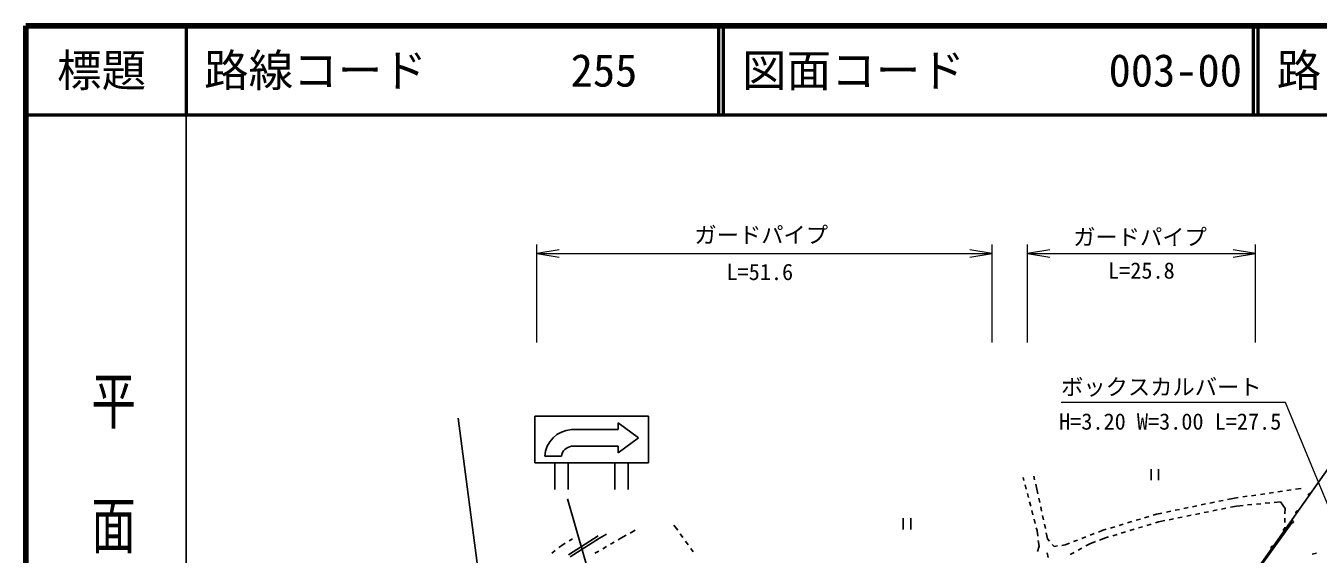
# Model space of a CAD drawing. Units: millimetres at full size, sheet at 1:1000; details may follow other scales. Extents: x 40000 to 680000, y 20000 to 380000.
# Drawn here: x 40000 to 185034, y 320625 to 380000 of the extents above; entities that cross this region are included whole.
import ezdxf
from ezdxf.enums import TextEntityAlignment as Align

# ---------------------------------------------------------------- set-up
doc = ezdxf.new("R2010")
doc.units = ezdxf.units.MM
doc.header["$LTSCALE"] = 1000
for name, color, linetype, lineweight in [('M-BGD', 7, 'Continuous', 25), ('M-BMK-OTRS', 5, 'Continuous', 25), ('M-STR-HTXT', 7, 'Continuous', 13), ('M-STR-STRC', 7, 'Continuous', 25), ('M-TTL', 2, 'Continuous', 140), ('M-TTL-BAND', 7, 'Continuous', 25), ('M-TTL-LINE', 7, 'Continuous', 50), ('S-STR-HTXT', 7, 'Continuous', 13)]:
    doc.layers.add(name, color=color, linetype=linetype, lineweight=lineweight)
doc.layers.add('M-TTL-TXT', color=7, linetype='Continuous')
doc.styles.add('@ＭＳ ゴシック', font='')
doc.styles.add('ＭＳ ゴシック', font='')
doc.styles.get('@ＭＳ ゴシック').set_extended_font_data('@MS Gothic')
doc.styles.get('ＭＳ ゴシック').set_extended_font_data('MS Gothic')

# ---------------------------------------------------------------- blocks, each defined once
blk = doc.blocks.new('open_arrow')
at = {"color": 0, "linetype": 'Continuous', "lineweight": -2}
blk.add_lwpolyline([(7.5, 1.25), (0, 0), (7.5, -1.25)], dxfattribs=at)

msp = doc.modelspace()

# ---------------------------------------------------------------- linework, layer by layer
at = {"layer": 'M-BGD'}
for p, q in [((151936, 329231), (152019, 328913)), ((153216, 328995), (153116, 329391)), ((166282, 330177), (166282, 328927)), ((167115, 330177), (167115, 328927)), ((186172, 330253), (177809, 318427)), ((152144, 328430), (152270, 327946)), ((153439, 328114), (153339, 328510)), ((153586, 327424), (153439, 328114)), ((182010, 327845), (181515, 327773)), ((183118, 328005), (182505, 327916)), ((152396, 327462), (152522, 326978)), ((152648, 326494), (152773, 326010)), ((153793, 326446), (153690, 326935)), ((173384, 326467), (172895, 326366)), ((174363, 326670), (173874, 326568)), ((175458, 326896), (174853, 326771)), ((176072, 326985), (175458, 326896)), ((177062, 327128), (176567, 327056)), ((178051, 327271), (177556, 327200)), ((179041, 327415), (178546, 327343)), ((179600, 326394), (179102, 326346)), ((180031, 327558), (179536, 327486)), ((180826, 326511), (180098, 326441)), ((181020, 327701), (180525, 327630)), ((181317, 325750), (180826, 326511)), ((183927, 327275), (183933, 327318)), ((183940, 327225), (183927, 327275)), ((183933, 327318), (183946, 327359)), ((183955, 327188), (183940, 327225)), ((183946, 327359), (183978, 327403)), ((183980, 327154), (183955, 327188)), ((183978, 327403), (184011, 327430)), ((184011, 327430), (184051, 327449)), ((184051, 327449), (184102, 327455)), ((184102, 327455), (184142, 327452)), ((184142, 327452), (184182, 327439)), ((152899, 325526), (153025, 325042)), ((154001, 325468), (153897, 325957)), ((154209, 324490), (154105, 324979)), ((166903, 325127), (166515, 325010)), ((167508, 325252), (166903, 325127)), ((168488, 325455), (167998, 325353)), ((169467, 325657), (168977, 325556)), ((170446, 325860), (169957, 325758)), ((170770, 324997), (170280, 324897)), ((171426, 326062), (170936, 325961)), ((171750, 325196), (171260, 325097)), ((172405, 326265), (171915, 326163)), ((172730, 325396), (172240, 325296)), ((173710, 325596), (173220, 325496)), ((174689, 325795), (174200, 325696)), ((175885, 326039), (175179, 325895)), ((176613, 326109), (175885, 326039)), ((177609, 326204), (177111, 326156)), ((178604, 326299), (178107, 326251)), ((181317, 325750), (181309, 325173)), ((182534, 325304), (182539, 325347)), ((182546, 325254), (182534, 325304)), ((182539, 325347), (182552, 325388)), ((182562, 325217), (182546, 325254)), ((182552, 325388), (182584, 325432)), ((182586, 325183), (182562, 325217)), ((182584, 325432), (182618, 325459)), ((182618, 325459), (182657, 325478)), ((182657, 325478), (182708, 325484)), ((182708, 325484), (182748, 325481)), ((182748, 325481), (182788, 325469)), ((112724, 323903), (113155, 323307)), ((138471, 324663), (138471, 323413)), ((139304, 324663), (139304, 323413)), ((153151, 324558), (153277, 324074)), ((153402, 323590), (153485, 323273)), ((154416, 323512), (154312, 324001)), ((162206, 323712), (161728, 323567)), ((163164, 324000), (162685, 323856)), ((164121, 324289), (163643, 324144)), ((164378, 323426), (163900, 323282)), ((165079, 324577), (164600, 324433)), ((165336, 323715), (164857, 323570)), ((166036, 324866), (165557, 324721)), ((166293, 324003), (165815, 323859)), ((167125, 324254), (166772, 324148)), ((167830, 324398), (167125, 324254)), ((168810, 324597), (168320, 324497)), ((169790, 324797), (169300, 324697)), ((178238, 318778), (182069, 324162)), ((181159, 323417), (181190, 323461)), ((181190, 323461), (181224, 323488)), ((181224, 323488), (181263, 323507)), ((181263, 323507), (181314, 323513)), ((181288, 323673), (181280, 323096)), ((181302, 324673), (181295, 324173)), ((181314, 323513), (181354, 323510)), ((181354, 323510), (181395, 323498)), ((104214, 322678), (100918, 320571)), ((101364, 322359), (100972, 322118)), ((104370, 322421), (101086, 320322)), ((105158, 322875), (104370, 322421)), ((105601, 321735), (106033, 321987)), ((106464, 322240), (106783, 322426)), ((106783, 322426), (107371, 322750)), ((107809, 322991), (108397, 323315)), ((113447, 322902), (113740, 322497)), ((114033, 322091), (114326, 321686)), ((153565, 322644), (153485, 323273)), ((153707, 321519), (153628, 322148)), ((154666, 322333), (154520, 323022)), ((154869, 322103), (154666, 322333)), ((158043, 322216), (157577, 322036)), ((158976, 322577), (158509, 322396)), ((160039, 322034), (159393, 321790)), ((159908, 322938), (159442, 322757)), ((160861, 323306), (160374, 323118)), ((161153, 322454), (160507, 322210)), ((161249, 323423), (160861, 323306)), ((161506, 322561), (161153, 322454)), ((162463, 322849), (161985, 322705)), ((163421, 323138), (162942, 322993)), ((181140, 323333), (181145, 323376)), ((181152, 323283), (181140, 323333)), ((181145, 323376), (181159, 323417)), ((181168, 323246), (181152, 323283)), ((181193, 323212), (181168, 323246)), ((99414, 321057), (99016, 320756)), ((100153, 321617), (99813, 321359)), ((100545, 321857), (100153, 321617)), ((103875, 320725), (104306, 320978)), ((104738, 321230), (105170, 321482)), ((114619, 321281), (114911, 320875)), ((153553, 320909), (153707, 321519)), ((154715, 320267), (154629, 320759)), ((155402, 321498), (155199, 321728)), ((155765, 321549), (155402, 321498)), ((156624, 321667), (156261, 321617)), ((157110, 321855), (156624, 321667)), ((157208, 320576), (157645, 320819)), ((158082, 321062), (158519, 321305)), ((158956, 321547), (159393, 321790)), ((179746, 321362), (179751, 321405)), ((179758, 321312), (179746, 321362)), ((179751, 321405), (179765, 321446)), ((179774, 321276), (179758, 321312)), ((179765, 321446), (179796, 321490)), ((179799, 321241), (179774, 321276)), ((179796, 321490), (179830, 321517)), ((179830, 321517), (179869, 321536)), ((179869, 321536), (179920, 321542)), ((179920, 321542), (179960, 321539)), ((179960, 321539), (180001, 321527)), ((184355, 320633), (184846, 320728))]:
    msp.add_line(p, q, dxfattribs=at)
msp.add_circle((182142, 324264), 124, dxfattribs=at)
at = {"layer": 'M-BMK-OTRS'}
msp.add_line((88517, 335901), (101574, 236904), dxfattribs=at)
at = {"layer": 'M-STR-HTXT'}
for p, q in [((97340, 344412), (97340, 355412)), ((148444, 344412), (148444, 355412)), ((152429, 344412), (152429, 355412)), ((178010, 344412), (178010, 355412)), ((97340, 354412), (148444, 354412)), ((152429, 354412), (178010, 354412))]:
    msp.add_line(p, q, dxfattribs=at)
at = {"layer": 'M-STR-STRC'}
for p, q in [((97115, 330880), (97115, 336130)), ((97115, 336130), (109865, 336130)), ((106490, 335380), (108740, 333693)), ((106490, 334630), (106490, 335380)), ((109865, 336130), (109865, 330880)), ((101240, 334630), (106490, 334630)), ((106490, 332005), (108740, 333693)), ((101240, 332755), (106490, 332755)), ((106490, 332755), (106490, 332005)), ((109865, 330880), (97115, 330880)), ((98240, 331630), (100115, 331630)), ((99365, 330880), (99365, 327880)), ((100865, 330880), (100865, 327880)), ((106115, 330880), (106115, 327880)), ((107615, 330880), (107615, 327880)), ((100780, 326862), (110232, 293984))]:
    msp.add_line(p, q, dxfattribs=at)
for radius, start, end in [(3193, 93.36646, 176.63354), (1326, 98.1301, 171.8699)]:
    msp.add_arc((101427, 331443), radius, start, end, dxfattribs=at)
at = {"layer": 'M-TTL'}
for p, q in [((40000, 380000), (40000, 20000)), ((680000, 380000), (40000, 380000))]:
    msp.add_line(p, q, dxfattribs=at)
at = {"layer": 'M-TTL-BAND'}
msp.add_line((58000, 370000), (58000, 20000), dxfattribs=at)
at = {"layer": 'M-TTL-LINE'}
for p, q in [((58000, 380000), (58000, 370000)), ((117750, 380000), (117750, 370000)), ((118250, 380000), (118250, 370000)), ((177750, 380000), (177750, 370000)), ((178250, 380000), (178250, 370000)), ((40000, 370000), (680000, 370000))]:
    msp.add_line(p, q, dxfattribs=at)
at = {"layer": 'S-STR-HTXT'}
msp.add_lwpolyline([(190011, 316763), (181381, 337668), (156185, 337668)], dxfattribs=at)

# ---------------------------------------------------------------- block references
at = {"layer": 'M-STR-HTXT', "xscale": 333, "yscale": 333}
for p in [(97340, 354412), (152429, 354412)]:
    msp.add_blockref('open_arrow', p, dxfattribs=at)
at = {"layer": 'M-STR-HTXT', "xscale": 333, "yscale": 333, "rotation": 180}
for p in [(148444, 354412), (178010, 354412)]:
    msp.add_blockref('open_arrow', p, dxfattribs=at)

# ---------------------------------------------------------------- texts
at = {"layer": 'M-STR-HTXT', "style": 'ＭＳ ゴシック'}
for s, p in [('ガードパイプ', (122529, 356500)), ('ガードパイプ', (165038, 356263)), ('H=3.20 W=3.00 L=27.5', (168430, 335537))]:
    msp.add_text(s, height=1833, dxfattribs=at).set_placement(p, align=Align.MIDDLE_CENTER)
for s, p in [('L=51.6', (122371, 350880)), ('L=25.8', (165196, 351038))]:
    msp.add_text(s, height=1833, dxfattribs=at).set_placement(p, align=Align.BOTTOM_CENTER)
at = {"layer": 'M-TTL-BAND', "style": '@ＭＳ ゴシック', "width": 1.4}
msp.add_text('平  面  図', height=3666, rotation=270, dxfattribs=at).set_placement((49777, 306475), align=Align.MIDDLE_RIGHT)
at = {"layer": 'M-TTL-TXT', "style": 'ＭＳ ゴシック'}
msp.add_text('標題', height=3666, dxfattribs=at).set_placement((48500, 375000), align=Align.MIDDLE_CENTER)
for s, p in [('路線コード', (60000, 375000)), ('図面コード', (120380, 375000)), ('路 線 名', (180380, 375000)), ('255', (101142, 375000)), ('003-00', (161521, 375000))]:
    msp.add_text(s, height=3666, dxfattribs=at).set_placement(p, align=Align.MIDDLE_LEFT)
at = {"layer": 'S-STR-HTXT', "style": 'ＭＳ ゴシック'}
msp.add_text('ボックスカルバート', height=1833, dxfattribs=at).set_placement((167435, 339418), align=Align.MIDDLE_CENTER)

doc.saveas('drawing.dxf')
